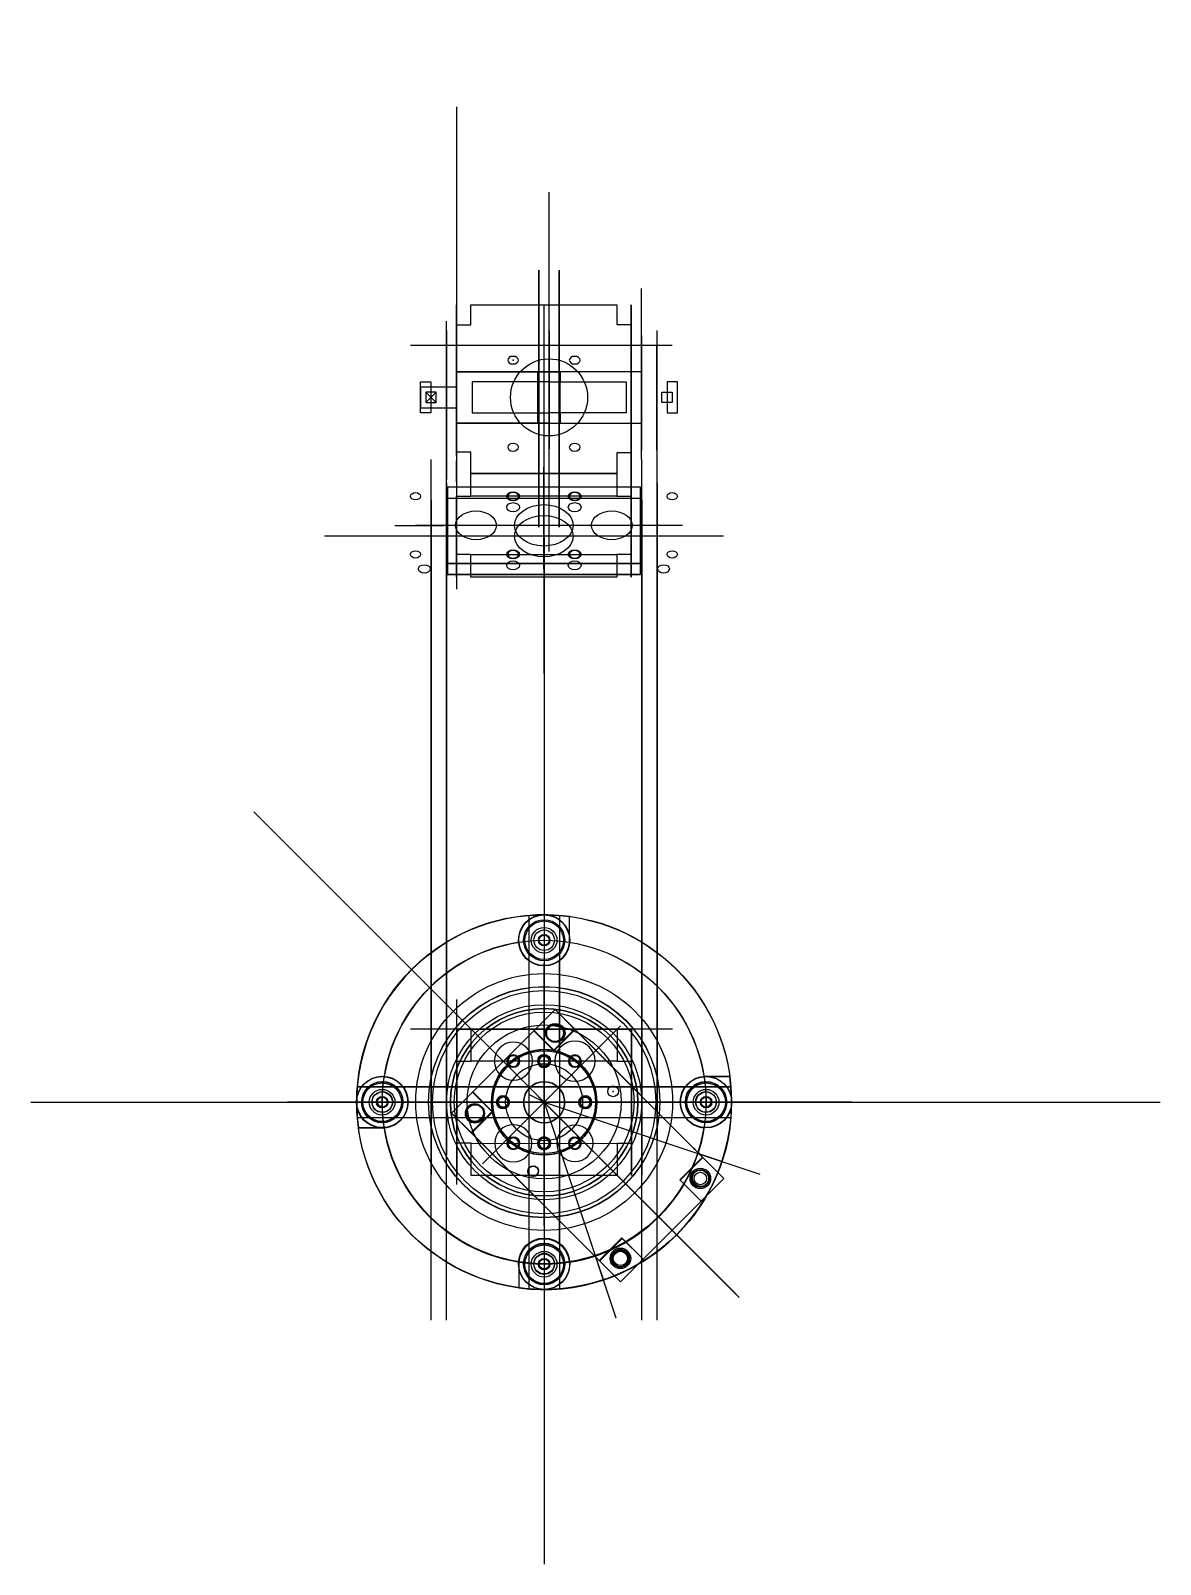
# Model space of a CAD drawing. Header units: centimetres. Extents: x -10 to 12, y -9 to 20.9.
import ezdxf

# ---------------------------------------------------------------- set-up
doc = ezdxf.new("R2010")
doc.units = ezdxf.units.CM
doc.header["$MEASUREMENT"] = 0
for name, color, linetype in [('Baza2 v45_sketch', 7, 'Continuous'), ('Baza2 v45_Sketch11', 7, 'Continuous'), ('Baza2 v45_Sketch12', 7, 'Continuous'), ('Baza2 v45_Sketch6', 7, 'Continuous'), ('clanak_drugi_dva v12_Sketch1', 7, 'Continuous'), ('clanak_prvi v11_Sketch1', 7, 'Continuous'), ('clanak_prvi v11_Sketch4', 7, 'Continuous'), ('drzac_motora v24_Sketch1', 7, 'Continuous'), ('drzac_motora v24_Sketch2', 7, 'Continuous'), ('drzac_motora v24_Sketch3', 7, 'Continuous'), ('drzac_motora v24_Sketch4', 7, 'Continuous'), ('drzac_motora v24_Sketch8', 7, 'Continuous'), ('drzac_motora v24_Sketch9', 7, 'Continuous'), ('hvatac_magneta2 v6_Sketch1', 7, 'Continuous'), ('hvatac_magneta2 v6_Sketch2', 7, 'Continuous'), ('hvatac_magneta2 v6_Sketch3', 7, 'Continuous'), ('motor v15_Sketch10', 7, 'Continuous'), ('motor v15_Sketch11', 7, 'Continuous'), ('motor v15_Sketch3', 7, 'Continuous'), ('motor v15_Sketch5', 7, 'Continuous'), ('motor v15_Sketch6', 7, 'Continuous'), ('motor v15_Sketch7', 7, 'Continuous'), ('motor v15_Sketch8', 7, 'Continuous'), ('motor v15_Sketch9', 7, 'Continuous'), ('postolje2 v7_Sketch1', 7, 'Continuous'), ('poveznica v4_Sketch1', 7, 'Continuous'), ('poveznica v4_Sketch3', 7, 'Continuous'), ('poveznica v4_Sketch4', 7, 'Continuous'), ('poveznica v4_Sketch5', 7, 'Continuous'), ('poveznica v4_Sketch6', 7, 'Continuous'), ('poveznica v4_Sketch7', 7, 'Continuous'), ('poveznica v4_Sketch8', 7, 'Continuous'), ('poveznica v4_Sketch9', 7, 'Continuous'), ('rotacijsko postolje v9_Sketch1', 7, 'Continuous'), ('rotacijsko postolje v9_Sketch2', 7, 'Continuous'), ('rotacijsko postolje v9_Sketch3', 7, 'Continuous'), ('rotacijsko postolje v9_Sketch4', 7, 'Continuous'), ('rotacijsko postolje v9_Sketch5', 7, 'Continuous'), ('rotacijsko postolje v9_Sketch6', 7, 'Continuous'), ('stup v5_Sketch4', 7, 'Continuous'), ('stup v5_Sketch5', 7, 'Continuous'), ('stup v5_Sketch6', 7, 'Continuous')]:
    doc.layers.add(name, color=color, linetype=linetype)

# ---------------------------------------------------------------- blocks, each defined once
blk = doc.blocks.new('Baza2v45')
at = {"layer": 'Baza2 v45_sketch'}
for p, q in [((0, 11), (0, -9)), ((0, 0), (-3.7, 3.7)), ((-0.3, 3.638), (-0.3, -3.638)), ((0.3, 3.638), (0.3, -3.638)), ((0.493, 3.117), (0.493, 3.617)), ((0, 1.9), (0, 1.105)), ((-3.638, 0.3), (3.638, 0.3)), ((3.116, 0.498), (3.616, 0.498)), ((-10, 0), (12, 0)), ((-1.9, 0), (-1.105, 0)), ((0, 0), (-0.3, 0.15)), ((0, 0), (-0.039, 0)), ((-3.638, -0.3), (3.638, -0.3)), ((-3.116, -0.498), (-3.616, -0.498)), ((-0.493, -3.117), (-0.493, -3.617))]:
    blk.add_line(p, q, dxfattribs=at)
for centre, radius in [((0, 0), 3.65), ((0, 3.155), 0.495), ((0, 3.155), 0.4), ((0, 3.155), 0.2), ((0, 0), 3.155), ((0, 3.155), 0.1), ((0, 0), 2.25), ((0, 0), 1.9), ((0.222, 1.348), 0.185), ((0, 0), 1), ((0, 0), 0.75), ((-3.155, 0), 0.5), ((-3.155, 0), 0.4), ((3.155, 0), 0.5), ((3.155, 0), 0.4), ((-3.155, 0), 0.2), ((-3.155, 0), 0.1), ((3.155, 0), 0.2), ((3.155, 0), 0.1), ((-1.348, -0.222), 0.185), ((0, -3.155), 0.495), ((0, -3.155), 0.4), ((0, -3.155), 0.2), ((0, -3.155), 0.1)]:
    blk.add_circle(centre, radius, dxfattribs=at)
blk.add_point((0, 0), dxfattribs=at)
at = {"layer": 'Baza2 v45_Sketch11'}
for p, q in [((3.463, -1.153, 0.7), (2.994, -0.996, 0.7)), ((0.996, -2.994, 0.7), (1.153, -3.463, 0.7))]:
    blk.add_line(p, q, dxfattribs=at)
for centre in [(3.04, -1.485, 0.7), (1.485, -3.04, 0.7)]:
    blk.add_circle(centre, 0.175, dxfattribs=at)
for radius in [3.155, 3.65]:
    blk.add_arc((0, 0, 0.7), radius, 288.4071, 341.5929, dxfattribs=at)
blk.add_point((0, 0, 0.7), dxfattribs=at)
at = {"layer": 'Baza2 v45_Sketch12'}
blk.add_line((-1.661, 1.661), (3.801, -3.801), dxfattribs=at)
for centre, radius in [((3.041, -1.485), 0.2), ((3.041, -1.485), 0.122), ((1.485, -3.041), 0.2), ((1.485, -3.041), 0.138)]:
    blk.add_circle(centre, radius, dxfattribs=at)
blk.add_point((0, 0), dxfattribs=at)
at = {"layer": 'Baza2 v45_Sketch6'}
for p, q in [((0.493, 3.117, 0.5), (0.493, 3.617, 0.5)), ((-0.3, 2.762, 0.5), (-0.3, 0.954, 0.5)), ((0.3, 0.954, 0.5), (0.3, 2.762, 0.5)), ((-1.661, 1.661, 0.5), (3.801, -3.801, 0.5)), ((-0.954, 0.3, 0.5), (-2.755, 0.3, 0.5)), ((2.755, 0.3, 0.5), (0.954, 0.3, 0.5)), ((3.616, 0.498, 0.5), (3.116, 0.498, 0.5)), ((0, 0, 0.5), (4.202, -1.398, 0.5)), ((0, 0, 0.5), (1.398, -4.202, 0.5)), ((-3.616, -0.498, 0.5), (-3.116, -0.498, 0.5)), ((-2.755, -0.3, 0.5), (-0.954, -0.3, 0.5)), ((0.954, -0.3, 0.5), (2.755, -0.3, 0.5)), ((-0.3, -0.954, 0.5), (-0.3, -2.762, 0.5)), ((0.3, -2.762, 0.5), (0.3, -0.954, 0.5)), ((-0.493, -3.117, 0.5), (-0.493, -3.617, 0.5))]:
    blk.add_line(p, q, dxfattribs=at)
for centre, radius in [((0, 3.155, 0.5), 0.4), ((0.2, 1.354, 0.5), 0.175), ((0, 0, 0.5), 0.75), ((-3.155, 0, 0.5), 0.4), ((3.155, 0, 0.5), 0.4), ((-1.354, -0.2, 0.5), 0.175), ((3.04, -1.485, 0.5), 0.175), ((0, -3.155, 0.5), 0.4), ((1.485, -3.04, 0.5), 0.175)]:
    blk.add_circle(centre, radius, dxfattribs=at)
for centre, radius, start, end in [((0, 0, 0.5), 3.65, 82.2365, 187.8486), ((0, 0, 0.5), 3.155, 98.9897, 170.9115), ((0, 3.155, 0.5), 0.495, 184.4948, 232.6575), ((0, 3.155, 0.5), 0.495, 307.3425, 355.5052), ((0, 0, 0.5), 1, 107.4576, 162.5424), ((0, 0, 0.5), 1, 17.4576, 72.5424), ((-3.155, 0, 0.5), 0.5, 36.8699, 85.4558), ((0, 0, 0.5), 3.65, 262.2365, 7.8486), ((3.155, 0, 0.5), 0.5, 94.5442, 143.1301), ((-3.155, 0, 0.5), 0.5, 274.5442, 323.1301), ((0, 0, 0.5), 1, 197.4576, 252.5424), ((0, 0, 0.5), 1, 287.4576, 342.5424), ((0, 0, 0.5), 3.155, 278.9897, 350.9115), ((3.155, 0, 0.5), 0.5, 216.8699, 265.4558), ((0, -3.155, 0.5), 0.495, 127.3425, 175.5052), ((0, -3.155, 0.5), 0.495, 4.4948, 52.6575)]:
    blk.add_arc(centre, radius, start, end, dxfattribs=at)
blk.add_point((0, 0, 0.5), dxfattribs=at)
blk = doc.blocks.new('stupv5')
at = {"layer": 'stup v5_Sketch4'}
for radius in [0.375, 0.25]:
    blk.add_circle((0, 0), radius, dxfattribs=at)
blk.add_point((0, 0), dxfattribs=at)
at = {"layer": 'stup v5_Sketch5'}
for radius in [0.375, 0.375, 0.25, 0.112]:
    blk.add_circle((0, 0, 0.5), radius, dxfattribs=at)
blk.add_point((0, 0, 0.5), dxfattribs=at)
at = {"layer": 'stup v5_Sketch6'}
for radius in [0.375, 0.25, 0.112]:
    blk.add_circle((0, 0, 4.3), radius, dxfattribs=at)
blk.add_point((0, 0, 4.3), dxfattribs=at)
blk = doc.blocks.new('motorv15')
at = {"layer": 'motor v15_Sketch10'}
for p, q in [((0, 1.7, 3.6), (0, -1.354, 3.6)), ((0, 0, 3.6), (1.5, 1.5, 3.6)), ((-1.7, 0, 3.6), (2.1, 0, 3.6)), ((0, 0, 3.6), (1.5, -1.5, 3.6))]:
    blk.add_line(p, q, dxfattribs=at)
for centre, radius in [((0, 0, 3.6), 1.025), ((-0.564, 0.568, 3.6), 0.1), ((0.561, 0.57, 3.6), 0.1), ((0, 0, 3.6), 0.4), ((-0.564, -0.568, 3.6), 0.1), ((0.564, -0.568, 3.6), 0.1)]:
    blk.add_circle(centre, radius, dxfattribs=at)
blk.add_point((0, 0, 3.6), dxfattribs=at)
at = {"layer": 'motor v15_Sketch11'}
for p, q in [((0, 1.7, -0.2), (0, -1.354, -0.2)), ((-1.7, 0, -0.2), (2.1, 0, -0.2))]:
    blk.add_line(p, q, dxfattribs=at)
at = {"layer": 'motor v15_Sketch11', "extrusion": (0, 0, -1)}
for centre, radius in [((0, 0, 0.2), 1.025), ((0.564, 0.565, 0.2), 0.1), ((-0.564, 0.565, 0.2), 0.1), ((0, 0, 0.2), 0.4), ((0.564, -0.565, 0.2), 0.1), ((-0.564, -0.565, 0.2), 0.1)]:
    blk.add_circle(centre, radius, dxfattribs=at)
at = {"layer": 'motor v15_Sketch11'}
blk.add_point((0, 0, -0.2), dxfattribs=at)
at = {"layer": 'motor v15_Sketch3'}
for p, q in [((0, 8), (0, -5.284)), ((-1.425, 1.125), (-0.849, 1.125)), ((-1.425, 1.125), (0, 1.125)), ((-1.425, 0.575), (-1.425, 1.125)), ((-1.425, 0), (-1.425, 1.125)), ((-0.849, 1.125), (-0.849, 0.575)), ((1.425, 1.125), (0, 1.125)), ((0.849, 1.125), (0.849, 0.575)), ((1.425, 0), (1.425, 1.125)), ((-0.849, 0.575), (-1.425, 0.575)), ((0.849, 0.575), (1.425, 0.575)), ((-1.6, 0), (2, 0)), ((-1.425, 0), (-1.425, -3.525)), ((1.425, 0), (1.425, -3.525)), ((-1.425, -2.938), (-0.8, -2.938)), ((-1.425, -3.525), (-1.425, -2.938)), ((-0.8, -2.938), (-0.8, -3.525)), ((0.8, -2.938), (0.8, -3.525)), ((1.425, -2.938), (0.8, -2.938)), ((-1.425, -3.525), (0, -3.525)), ((-0.8, -3.525), (-1.425, -3.525)), ((1.425, -3.525), (0, -3.525))]:
    blk.add_line(p, q, dxfattribs=at)
for centre, radius in [((-1.1, 0.8), 0.163), ((0, 0), 1.025), ((1.1, 0.8), 0.163), ((0, 0), 0.4), ((-1.1, -0.8), 0.105), ((1.1, -0.8), 0.105), ((-1.1, -3.2), 0.163), ((1.1, -3.2), 0.163)]:
    blk.add_circle(centre, radius, dxfattribs=at)
blk.add_point((0, 0), dxfattribs=at)
at = {"layer": 'motor v15_Sketch5', "extrusion": (0, 0, -1)}
for radius in [1.025, 0.4]:
    blk.add_circle((0, 0, 0.2), radius, dxfattribs=at)
at = {"layer": 'motor v15_Sketch5'}
blk.add_point((0, 0, -0.2), dxfattribs=at)
at = {"layer": 'motor v15_Sketch6'}
for p, q in [((0, 1.7, 3.4), (0, -4.6, 3.4)), ((1.425, 1.125, 3.4), (-1.425, 1.125, 3.4)), ((-1.425, 1.125, 3.4), (-1.425, 0.587, 3.4)), ((-0.842, 1.125, 3.4), (-1.425, 1.125, 3.4)), ((-1.425, 1.125, 3.4), (-1.425, -3.525, 3.4)), ((-0.842, 0.587, 3.4), (-0.842, 1.125, 3.4)), ((0.842, 0.587, 3.4), (0.842, 1.125, 3.4)), ((1.425, -3.525, 3.4), (1.425, 1.125, 3.4)), ((-1.425, 0.587, 3.4), (-0.842, 0.587, 3.4)), ((1.425, 0.587, 3.4), (0.842, 0.587, 3.4)), ((-0.801, -2.949, 3.4), (-1.425, -2.949, 3.4)), ((-0.801, -3.525, 3.4), (-0.801, -2.949, 3.4)), ((0.801, -3.525, 3.4), (0.801, -2.949, 3.4)), ((0.801, -2.949, 3.4), (1.425, -2.949, 3.4)), ((-1.425, -3.525, 3.4), (1.425, -3.525, 3.4))]:
    blk.add_line(p, q, dxfattribs=at)
for centre, radius in [((-1.1, 0.8, 3.4), 0.175), ((0, 0, 3.4), 1.025), ((1.1, 0.8, 3.4), 0.175), ((-1.1, -0.8, 3.4), 0.1), ((-1.113, -3.201, 3.4), 0.162), ((1.113, -3.201, 3.4), 0.162)]:
    blk.add_circle(centre, radius, dxfattribs=at)
for p in [(0, 0, 3.4), (1.1, -0.8, 3.4)]:
    blk.add_point(p, dxfattribs=at)
at = {"layer": 'motor v15_Sketch7'}
for radius in [1.025, 0.4]:
    blk.add_circle((0, 0, 3.6), radius, dxfattribs=at)
blk.add_point((0, 0, 3.6), dxfattribs=at)
at = {"layer": 'motor v15_Sketch8'}
for p, q in [((-0.801, -3.525, 3.12), (-1.425, -3.525, 3.12)), ((-1.425, -3.525, 3.12), (-1.425, -3.525, 0.28)), ((-1.425, -3.525, 0.28), (-0.8, -3.525, 0.28)), ((0, -3.525, 1.7), (-1.425, -3.525, 1.7)), ((-0.801, -3.525, 3.4), (-0.801, -3.525, 3.12)), ((0.801, -3.525, 3.4), (-0.801, -3.525, 3.4)), ((-0.8, -3.525, 0.28), (-0.801, -3.525, 3.12)), ((-0.8, -3.525), (0.8, -3.525)), ((-0.8, -3.525, 0.28), (-0.8, -3.525)), ((0, -3.525, 4.2), (0, -3.525, -0.8)), ((0, -3.525, 1.7), (1.425, -3.525, 1.7)), ((0, -3.525, 4.4), (0, -3.525, 4.2)), ((0.801, -3.525, 3.12), (0.8, -3.525, 0.28)), ((0.8, -3.525), (0.8, -3.525, 0.28)), ((0.8, -3.525, 0.28), (1.425, -3.525, 0.28)), ((0.801, -3.525, 3.12), (0.801, -3.525, 3.4)), ((1.425, -3.525, 3.12), (0.801, -3.525, 3.12)), ((1.425, -3.525, 0.28), (1.425, -3.525, 3.12))]:
    blk.add_line(p, q, dxfattribs=at)
at = {"layer": 'motor v15_Sketch8', "extrusion": (0, -1, 0)}
for centre in [(-0.801, 1.1, 3.525), (-0.801, 2.3, 3.525), (0.801, 2.3, 3.525), (0.801, 1.1, 3.525)]:
    blk.add_circle(centre, 0.105, dxfattribs=at)
at = {"layer": 'motor v15_Sketch8'}
blk.add_point((0, -3.525), dxfattribs=at)
at = {"layer": 'motor v15_Sketch9'}
for p, q in [((1.425, 0.575, 0.28), (1.425, 1.125, 0.28)), ((1.425, 1.125, 0.28), (1.425, 1.125, 3.12)), ((1.425, 1.125, 3.12), (1.425, 0.587, 3.12)), ((1.425, 1.125, 1.7), (1.425, -1.2, 1.7)), ((1.425, 0.587, 3.12), (1.425, 0.587, 3.4)), ((1.425, 0.587, 3.4), (1.425, -2.949, 3.4)), ((1.425, -2.938), (1.425, 0.575)), ((1.425, 0.575), (1.425, 0.575, 0.28)), ((1.425, 0, 4.2), (1.425, 0, -0.9)), ((1.425, -1.2, 1.7), (1.425, -3.525, 1.7)), ((1.425, -3.525, 0.28), (1.425, -2.938, 0.28)), ((1.425, -2.938, 0.28), (1.425, -2.938)), ((1.425, -2.949, 3.4), (1.425, -2.949, 3.12)), ((1.425, -2.949, 3.12), (1.425, -3.525, 3.12)), ((1.425, -3.525, 3.12), (1.425, -3.525, 0.28))]:
    blk.add_line(p, q, dxfattribs=at)
at = {"layer": 'motor v15_Sketch9', "extrusion": (1, 0, 0)}
for centre in [(-0.4, 1.1, 1.425), (-0.4, 2.3, 1.425), (-2.8, 1.1, 1.425), (-2.8, 2.3, 1.425)]:
    blk.add_circle(centre, 0.105, dxfattribs=at)
at = {"layer": 'motor v15_Sketch9'}
for p in [(1.425, 0), (1.425, -0.4, 1.1)]:
    blk.add_point(p, dxfattribs=at)
blk = doc.blocks.new('postolje2v7')
at = {"layer": 'postolje2 v7_Sketch1'}
for p, q in [((0, 5.5), (0, -6)), ((-0.3, 3.638), (-0.3, -3.638)), ((0.3, 3.638), (0.3, -3.638)), ((-3.638, 0.3), (3.638, 0.3)), ((-5, 0), (6, 0)), ((-3.638, -0.3), (3.638, -0.3))]:
    blk.add_line(p, q, dxfattribs=at)
for centre, radius in [((0, 0), 3.65), ((0, 3.15), 0.5), ((0, 3.15), 0.4), ((0, 3.15), 0.2), ((0, 0), 3.15), ((0, 3.15), 0.1), ((0, 0), 2.5), ((0, 0), 2.25), ((0, 0), 1.75), ((0, 0), 1.5), ((-3.15, 0), 0.5), ((-3.15, 0), 0.4), ((3.15, 0), 0.5), ((3.15, 0), 0.4), ((-3.15, 0), 0.2), ((-3.15, 0), 0.1), ((3.15, 0), 0.2), ((3.15, 0), 0.1), ((0, -3.15), 0.5), ((0, -3.15), 0.4), ((0, -3.15), 0.2), ((0, -3.15), 0.1)]:
    blk.add_circle(centre, radius, dxfattribs=at)
blk.add_point((0, 0), dxfattribs=at)
blk = doc.blocks.new('rotacijskopostoljev9')
at = {"layer": 'rotacijsko postolje v9_Sketch1'}
for radius in [2.175, 1.825]:
    blk.add_circle((0, 0), radius, dxfattribs=at)
blk.add_point((0, 0), dxfattribs=at)
at = {"layer": 'rotacijsko postolje v9_Sketch2'}
for radius in [2.175, 2.175, 1.825]:
    blk.add_circle((0, 0, 0.15), radius, dxfattribs=at)
blk.add_point((0, 0, 0.15), dxfattribs=at)
at = {"layer": 'rotacijsko postolje v9_Sketch3'}
for p, q in [((0, 3.5, 0.3), (0, -3.1, 0.3)), ((-2.4, 0, 0.3), (-2.365, 0, 0.3)), ((-2.365, 0, 0.3), (2.6, 0, 0.3))]:
    blk.add_line(p, q, dxfattribs=at)
for centre, radius in [((0, 0, 0.3), 2.175), ((-0.8, 0.6, 0.3), 0.12), ((0.8, 0.6, 0.3), 0.12), ((-0.8, -0.6, 0.3), 0.12), ((0.8, -0.6, 0.3), 0.12)]:
    blk.add_circle(centre, radius, dxfattribs=at)
blk.add_point((0, 0, 0.3), dxfattribs=at)
at = {"layer": 'rotacijsko postolje v9_Sketch4'}
for p, q in [((0, -2.6, 0.15), (0, 2, 0.15)), ((-2.4, 0, 0.15), (2.7, 0, 0.15)), ((0, -2.7, 0.15), (0, -2.6, 0.15))]:
    blk.add_line(p, q, dxfattribs=at)
at = {"layer": 'rotacijsko postolje v9_Sketch4', "extrusion": (0, 0, -1)}
for centre, radius in [((0, 0, -0.15), 1.825), ((0, 0, -0.15), 1.025), ((0, 0.8, -0.15), 0.125), ((0.8, 0.6, -0.15), 0.12), ((-0.8, 0.6, -0.15), 0.12), ((0.8, 0, -0.15), 0.125), ((-0.8, 0, -0.15), 0.125), ((0.8, -0.6, -0.15), 0.12), ((-0.8, -0.6, -0.15), 0.12), ((0, -0.8, -0.15), 0.125)]:
    blk.add_circle(centre, radius, dxfattribs=at)
at = {"layer": 'rotacijsko postolje v9_Sketch4'}
blk.add_point((0, 0, 0.15), dxfattribs=at)
at = {"layer": 'rotacijsko postolje v9_Sketch5'}
for centre, radius in [((0, 0, 0.3), 2.175), ((0, 0.8, 0.3), 0.125), ((-0.8, 0.6, 0.3), 0.12), ((0.8, 0.6, 0.3), 0.12), ((0, 0, 0.3), 0.4), ((-0.8, 0, 0.3), 0.125), ((0.8, 0, 0.3), 0.125), ((-0.8, -0.6, 0.3), 0.12), ((0.8, -0.6, 0.3), 0.12), ((0, -0.8, 0.3), 0.125)]:
    blk.add_circle(centre, radius, dxfattribs=at)
blk.add_point((0, 0, 0.3), dxfattribs=at)
at = {"layer": 'rotacijsko postolje v9_Sketch6', "extrusion": (0, 0, -1)}
for centre, radius in [((0, 0, -0.15), 1.825), ((0.8, 0.6, -0.15), 0.361), ((-0.8, 0.6, -0.15), 0.371), ((0.8, -0.6, -0.15), 0.353), ((-0.8, -0.6, -0.15), 0.392)]:
    blk.add_circle(centre, radius, dxfattribs=at)
for centre, radius, start, end in [((0, 0, -0.15), 1.025, 43.5157, 136.4843), ((0.8, 0.6, -0.15), 0.12, 315.5512, 118.1886), ((-0.8, 0.6, -0.15), 0.12, 61.8114, 224.4488), ((0, 0, -0.15), 1.025, 329.7759, 30.2241), ((0, 0, -0.15), 1.025, 149.7759, 210.2241), ((0.8, -0.6, -0.15), 0.12, 241.8114, 44.4488), ((-0.8, -0.6, -0.15), 0.12, 135.5512, 298.1886), ((0, 0, -0.15), 1.025, 223.5157, 316.4843)]:
    blk.add_arc(centre, radius, start, end, dxfattribs=at)
at = {"layer": 'rotacijsko postolje v9_Sketch6'}
blk.add_point((0, 0, 0.15), dxfattribs=at)
blk = doc.blocks.new('clanak_prviv11')
at = {"layer": 'clanak_prvi v11_Sketch1'}
for p, q in [((0, 3), (0, -2.7)), ((-9.001, -1.346), (-9.001, 2)), ((-6.118, 1.7), (-9.001, 1.025)), ((0, 1.7), (-6.118, 1.7)), ((-6, 1.5), (-6, 1.3)), ((-0.2, 1.5), (-6, 1.5)), ((-5.5, 1.3), (-5.5, 1.5)), ((-4, 1.3), (-4, 1.5)), ((-2, 1.3), (-2, 1.5)), ((-1, 1.3), (-1, 1.5)), ((0, 1.5), (-0.2, 1.5)), ((0, 1.7), (6.118, 1.7)), ((0.2, 1.5), (0, 1.5)), ((0.2, 1.5), (6, 1.5)), ((1, 1.3), (1, 1.5)), ((2, 1.3), (2, 1.5)), ((4, 1.3), (4, 1.5)), ((5.502, 1.15), (5.502, 1.5)), ((6, 1.5), (6, 1.3)), ((6.118, 1.7), (7, 1.7)), ((6.118, 1.7), (7, 1.057)), ((7, 1.7), (7, -1.7)), ((-6, 1.3), (0, 1.3)), ((6, 1.3), (0, 1.3)), ((-9.21, -1.003), (-9.21, 1.003)), ((-6.439, 1.15), (-9.001, 0.55)), ((0, 1.15), (-6.439, 1.15)), ((-6.003, 1.15), (-3.506, -1.15)), ((-5.502, 1.15), (-3.004, -1.15)), ((-3.004, -1.15), (-0.514, 1.15)), ((-2.995, 1.15), (0, 1.15)), ((-2.491, -1.146), (0, 1.15)), ((0, 1.15), (6.439, 1.15)), ((2.491, -1.146), (0, 1.15)), ((0, 1.15), (0.514, 1.15)), ((3.004, -1.15), (0.514, 1.15)), ((5.502, 1.15), (3.004, -1.15)), ((6.003, 1.15), (3.506, -1.15)), ((6.003, 1.15), (6.439, 0.833)), ((6.439, -1.15), (6.439, 1.15)), ((-15, 0), (0, 0)), ((-8.201, 0), (-7.4, 0)), ((-6.439, -1.15), (-9.001, -0.55)), ((0, -1), (-0.153, -0.725)), ((5.887, -1.15), (6.439, -0.748)), ((-6.118, -1.7), (-9.001, -1.025)), ((0, -1.15), (-6.439, -1.15)), ((-2.491, -1.15), (-2.491, -1.146)), ((0, -1.15), (6.439, -1.15)), ((2.491, -1.146), (3.004, -1.15)), ((6.118, -1.7), (7, -1.057)), ((-9.001, -1.5), (-9.001, -1.346)), ((-6, -1.3), (0, -1.3)), ((-6, -1.5), (-6, -1.3)), ((-4, -1.3), (-4, -1.5)), ((-2, -1.3), (-2, -1.5)), ((6, -1.3), (0, -1.3)), ((2, -1.3), (2, -1.5)), ((4, -1.3), (4, -1.5)), ((6, -1.5), (6, -1.3)), ((0, -1.7), (-6.118, -1.7)), ((-0.2, -1.5), (-6, -1.5)), ((0, -1.5), (-0.2, -1.5)), ((0.2, -1.5), (0, -1.5)), ((0, -1.7), (6.118, -1.7)), ((0.2, -1.5), (6, -1.5)), ((6.118, -1.7), (7, -1.7))]:
    blk.add_line(p, q, dxfattribs=at)
for centre, radius in [((-9, 0), 1.025), ((-9.001, 0.8), 0.12), ((-9, 0), 0.55), ((-9.8, 0), 0.12), ((-8.201, 0), 0.12), ((-9.001, -0.8), 0.12)]:
    blk.add_circle(centre, radius, dxfattribs=at)
blk.add_point((0, 0), dxfattribs=at)
at = {"layer": 'clanak_prvi v11_Sketch4'}
for p, q in [((-6.118, 1.7, 0.3), (-9.001, 1.025, 0.3)), ((6.118, 1.7, 0.3), (-6.118, 1.7, 0.3)), ((-5.5, 1.5, 0.3), (-1, 1.5, 0.3)), ((-5.5, 1.3, 0.3), (-5.5, 1.5, 0.3)), ((-1, 1.5, 0.3), (-1, 1.3, 0.3)), ((1, 1.3, 0.3), (1, 1.5, 0.3)), ((1, 1.5, 0.3), (5.502, 1.5, 0.3)), ((5.502, 1.5, 0.3), (5.502, 1.3, 0.3)), ((7, 1.057, 0.3), (6.118, 1.7, 0.3)), ((7, 1.7, 0.3), (7, -1.7, 0.3)), ((-1, 1.3, 0.3), (-5.5, 1.3, 0.3)), ((5.502, 1.3, 0.3), (1, 1.3, 0.3)), ((-8.271, 0.721, 0.3), (-6.439, 1.15, 0.3)), ((-6.439, 1.15, 0.3), (-6.003, 1.15, 0.3)), ((-6.003, 1.15, 0.3), (-3.506, -1.15, 0.3)), ((-5.502, 1.15, 0.3), (-0.514, 1.15, 0.3)), ((-3.004, -1.15, 0.3), (-5.502, 1.15, 0.3)), ((-0.514, 1.15, 0.3), (-3.004, -1.15, 0.3)), ((-2.491, -1.146, 0.3), (0, 1.15, 0.3)), ((0, 1.15, 0.3), (2.491, -1.146, 0.3)), ((3.004, -1.15, 0.3), (0.514, 1.15, 0.3)), ((0.514, 1.15, 0.3), (5.502, 1.15, 0.3)), ((5.502, 1.15, 0.3), (3.004, -1.15, 0.3)), ((3.506, -1.15, 0.3), (6.003, 1.15, 0.3)), ((6.003, 1.15, 0.3), (6.439, 0.833, 0.3)), ((6.925, 0.985, 0.3), (6.555, 0.985, 0.3)), ((6.555, 0.985, 0.3), (6.555, 0.615, 0.3)), ((6.555, 0.985, 0.3), (6.925, 0.615, 0.3)), ((6.925, 0.985, 0.3), (6.555, 0.615, 0.3)), ((6.925, 0.615, 0.3), (6.925, 0.985, 0.3)), ((7, -1.057, 0.3), (7, 1.057, 0.3)), ((6.439, 0.833, 0.3), (6.439, -0.748, 0.3)), ((6.555, 0.615, 0.3), (6.925, 0.615, 0.3)), ((-15, 0, 0.3), (0, 0, 0.3)), ((6.2, 0, 0.3), (6.368, 0, 0.3)), ((6.368, 0, 0.3), (7.959, 0, 0.3)), ((-6.439, -1.15, 0.3), (-8.271, -0.721, 0.3)), ((6.439, -0.748, 0.3), (5.887, -1.15, 0.3)), ((6.555, -0.985, 0.3), (6.555, -0.615, 0.3)), ((6.555, -0.615, 0.3), (6.925, -0.615, 0.3)), ((6.925, -0.615, 0.3), (6.925, -0.985, 0.3)), ((-9.001, -1.025, 0.3), (-6.118, -1.7, 0.3)), ((-3.506, -1.15, 0.3), (-6.439, -1.15, 0.3)), ((-2.491, -1.15, 0.3), (-2.491, -1.146, 0.3)), ((3.004, -1.15, 0.3), (-2.491, -1.15, 0.3)), ((2.491, -1.146, 0.3), (3.004, -1.15, 0.3)), ((5.887, -1.15, 0.3), (3.506, -1.15, 0.3)), ((6.118, -1.7, 0.3), (7, -1.057, 0.3)), ((6.925, -0.985, 0.3), (6.555, -0.985, 0.3)), ((-6, -1.3, 0.3), (-4, -1.3, 0.3)), ((-6, -1.5, 0.3), (-6, -1.3, 0.3)), ((-4, -1.3, 0.3), (-4, -1.5, 0.3)), ((-2, -1.5, 0.3), (-2, -1.3, 0.3)), ((-2, -1.3, 0.3), (2, -1.3, 0.3)), ((2, -1.3, 0.3), (2, -1.5, 0.3)), ((4, -1.5, 0.3), (4, -1.3, 0.3)), ((4, -1.3, 0.3), (6, -1.3, 0.3)), ((6, -1.3, 0.3), (6, -1.5, 0.3)), ((-6.118, -1.7, 0.3), (6.118, -1.7, 0.3)), ((-4, -1.5, 0.3), (-6, -1.5, 0.3)), ((2, -1.5, 0.3), (-2, -1.5, 0.3)), ((6, -1.5, 0.3), (4, -1.5, 0.3))]:
    blk.add_line(p, q, dxfattribs=at)
for centre in [(6.74, 0.8, 0.3), (6.74, -0.8, 0.3), (6.74, -0.8, 0.3)]:
    blk.add_circle(centre, 0.2, dxfattribs=at)
for start, end in [(44.6874, 90.0394), (269.9606, 315.3126)]:
    blk.add_arc((-9, 0, 0.3), 1.025, start, end, dxfattribs=at)
for p in [(6.74, 0.8, 0.3), (0, 0, 0.3)]:
    blk.add_point(p, dxfattribs=at)
blk = doc.blocks.new('drzac_motorav24')
at = {"layer": 'drzac_motora v24_Sketch1'}
for p, q in [((0, 3.5), (0, -4.275)), ((-1.05, -1.88), (-1.05, 1.88)), ((-1.05, 1.88), (1.05, 1.88)), ((1.05, 1.88), (1.05, -1.88)), ((-3, 0), (3.782, 0)), ((1.05, -1.88), (-1.05, -1.88))]:
    blk.add_line(p, q, dxfattribs=at)
for centre, radius in [((-0.8, 0.6), 0.125), ((0.8, 0.6), 0.125), ((0, 0), 0.571), ((-0.8, -0.6), 0.125), ((0.8, -0.6), 0.125)]:
    blk.add_circle(centre, radius, dxfattribs=at)
blk.add_point((0, 0), dxfattribs=at)
at = {"layer": 'drzac_motora v24_Sketch2'}
for p, q in [((1.05, -1.88, 0.3), (-1.05, -1.88, 0.3)), ((-1.05, -1.88), (1.05, -1.88)), ((-1.05, -1.88, 0.3), (-1.05, -1.88)), ((-0.95, -1.88, 0.3), (-0.65, -1.88, 0)), ((-0.65, -1.88, 0.3), (-0.95, -1.88, 0.3)), ((-0.95, -1.88, 0), (-0.65, -1.88, 0)), ((-0.65, -1.88, 0.3), (-0.95, -1.88, 0)), ((-0.95, -1.88, 0.3), (-0.95, -1.88, 0)), ((-0.65, -1.88, 0), (-0.65, -1.88, 0.3)), ((0, -1.88, 0.6), (0, -1.88, -0.2)), ((0, -1.88, 0.7), (0, -1.88, 0.6)), ((0.65, -1.88, 0), (0.65, -1.88, 0.3)), ((0.65, -1.88, 0.3), (0.95, -1.88, 0.3)), ((0.95, -1.88, 0), (0.65, -1.88, 0)), ((0.95, -1.88, 0.3), (0.95, -1.88, 0)), ((1.05, -1.88), (1.05, -1.88, 0.3))]:
    blk.add_line(p, q, dxfattribs=at)
at = {"layer": 'drzac_motora v24_Sketch2', "extrusion": (0, -1, 0)}
for centre in [(-0.8, 0.15, 1.88), (0.8, 0.15, 1.88)]:
    blk.add_circle(centre, 0.15, dxfattribs=at)
at = {"layer": 'drzac_motora v24_Sketch2'}
for p in [(-0.8, -1.88, 0.15), (0, -1.88)]:
    blk.add_point(p, dxfattribs=at)
at = {"layer": 'drzac_motora v24_Sketch3'}
for p, q in [((1.05, 1.88), (-1.05, 1.88)), ((-1.05, 1.88), (-1.05, 1.88, 0.3)), ((-1.05, 1.88, 0.3), (1.05, 1.88, 0.3)), ((-0.949, 1.88, 0.3), (-0.65, 1.88, 0.3)), ((-0.65, 1.88), (-0.949, 1.88)), ((-0.949, 1.88), (-0.949, 1.88, 0.3)), ((-0.65, 1.88, 0.3), (-0.65, 1.88)), ((0, 1.88, 0.65), (0, 1.88, -0.217)), ((0.65, 1.88, 0.3), (0.65, 1.88)), ((0.949, 1.88, 0.3), (0.65, 1.88, 0.3)), ((0.65, 1.88), (0.949, 1.88)), ((0.949, 1.88), (0.949, 1.88, 0.3)), ((1.05, 1.88, 0.3), (1.05, 1.88))]:
    blk.add_line(p, q, dxfattribs=at)
at = {"layer": 'drzac_motora v24_Sketch3', "extrusion": (0, 1, 0)}
for centre in [(0.8, 0.15, 1.88), (-0.8, 0.15, 1.88)]:
    blk.add_circle(centre, 0.15, dxfattribs=at)
at = {"layer": 'drzac_motora v24_Sketch3'}
blk.add_point((0, 1.88), dxfattribs=at)
at = {"layer": 'drzac_motora v24_Sketch4'}
for p, q in [((1.05, 1.88, 0.3), (-1.05, 1.88, 0.3)), ((-1.05, 1.88, 0.3), (-1.05, -1.88, 0.3)), ((1.05, -1.88, 0.3), (1.05, 1.88, 0.3)), ((-1.5, 0, 0.3), (1.8, 0, 0.3)), ((-1.05, -1.88, 0.3), (1.05, -1.88, 0.3))]:
    blk.add_line(p, q, dxfattribs=at)
for centre, radius in [((0.001, 1.323, 0.3), 0.397), ((-0.8, 0.6, 0.3), 0.125), ((0.8, 0.6, 0.3), 0.125), ((0, 0, 0.3), 0.571), ((-0.8, -0.6, 0.3), 0.125), ((0.8, -0.6, 0.3), 0.125), ((0.001, -1.323, 0.3), 0.397)]:
    blk.add_circle(centre, radius, dxfattribs=at)
blk.add_point((0, 0, 0.3), dxfattribs=at)
at = {"layer": 'drzac_motora v24_Sketch8'}
for p, q in [((1.05, 1.88, 0.3), (1.05, -1.88, 0.3)), ((1.05, -1.88), (1.05, 1.88)), ((1.05, 1.88), (1.05, 1.88, 0.3)), ((1.05, 0, 0.8), (1.05, 0, -0.4)), ((1.05, -1.88, 0.3), (1.05, -1.88))]:
    blk.add_line(p, q, dxfattribs=at)
at = {"layer": 'drzac_motora v24_Sketch8', "extrusion": (1, 0, 0)}
for centre in [(2.33, 0.15, 1.05), (-2.33, 0.15, 1.05)]:
    blk.add_circle(centre, 0.115, dxfattribs=at)
at = {"layer": 'drzac_motora v24_Sketch8'}
blk.add_point((1.05, 0), dxfattribs=at)
at = {"layer": 'drzac_motora v24_Sketch9'}
for p, q in [((1.2, 0, 0.3), (-1.6, 0, 0.3)), ((-1.5, 0, 0.3), (1.8, 0, 0.3)), ((0, -2.9, 0.3), (0, -1.954, 0.3))]:
    blk.add_line(p, q, dxfattribs=at)
for centre in [(-0.8, 2.5, 0.3), (0.8, 2.5, 0.3), (-0.8, -2.5, 0.3), (0.8, -2.5, 0.3)]:
    blk.add_circle(centre, 0.1, dxfattribs=at)
blk.add_point((0, 0, 0.3), dxfattribs=at)
blk = doc.blocks.new('clanak_drugi_dvav12')
at = {"layer": 'clanak_drugi_dva v12_Sketch1'}
for p, q in [((-4.2, -1.305), (-4.2, 1.6)), ((-4.51, -0.977), (-4.51, 0.977)), ((-2.5, 0.7), (-4.21, 1.025)), ((-2.5, 0.7), (0.4, 0.7)), ((-2.5, -0.8), (-2.5, 0.7)), ((0.4, 0.7), (0.4, -0.8)), ((-2.298, -0.398), (-2.298, 0.403)), ((-2.298, 0.403), (-0.825, 0.403)), ((-0.825, 0.403), (-0.825, -0.398)), ((-0.522, 0), (-0.522, 0.51)), ((-0.522, 0.51), (-0.002, 0.51)), ((-0.002, 0.51), (-0.002, 0)), ((-0.001, -0.343), (-0.001, 0.495)), ((-5.6, 0), (-2.6, 0)), ((-1.3, 0), (-0.584, 0)), ((-0.8, 0), (0.3, 0)), ((-0.522, 0), (-0.522, -0.51)), ((-0.002, -0.51), (-0.002, 0)), ((-0.825, -0.398), (-2.298, -0.398)), ((-0.522, -0.51), (-0.002, -0.51)), ((-0.001, -0.505), (-0.001, -0.343)), ((-2.5, -0.8), (-4.188, -1.025)), ((0.4, -0.8), (-2.5, -0.8))]:
    blk.add_line(p, q, dxfattribs=at)
for centre, radius in [((-4.2, 0), 1.025), ((-4.185, 0.8), 0.12), ((-4.2, 0), 0.55), ((-3.4, 0), 0.12), ((-4.185, -0.8), 0.12)]:
    blk.add_circle(centre, radius, dxfattribs=at)
blk.add_point((0, 0), dxfattribs=at)
blk = doc.blocks.new('poveznicav4')
at = {"layer": 'poveznica v4_Sketch1'}
for p, q in [((-1, 0), (-1, 1.8)), ((-1, 1.8), (0, 1.8)), ((0, 1.8), (0, 0)), ((-3.5, 0), (3.5, 0)), ((-1, 0), (-1, -1.8)), ((0, -1.8), (0, 0)), ((-1, -1.8), (0, -1.8))]:
    blk.add_line(p, q, dxfattribs=at)
blk.add_circle((-0.5, 0), 0.75, dxfattribs=at)
blk.add_point((0, 0), dxfattribs=at)
at = {"layer": 'poveznica v4_Sketch3'}
for p, q in [((-1, 1.8, 0.8), (0, 1.8, 0.8)), ((0, 1.8), (-1, 1.8)), ((-1, 1.8), (-1, 1.8, 0.8)), ((-0.701, 1.8, 0.8), (-0.701, 1.8)), ((-0.3, 1.8), (-0.3, 1.8, 0.8)), ((0, 1.8, 0.8), (0, 1.8))]:
    blk.add_line(p, q, dxfattribs=at)
blk.add_point((0, 1.8), dxfattribs=at)
at = {"layer": 'poveznica v4_Sketch4'}
for p, q in [((-0.701, 2.5, 0.8), (-0.701, 1.8, 0.8)), ((-0.3, 2.5, 0.8), (-0.701, 2.5, 0.8)), ((-0.6, 2.4, 0.8), (-0.6, 2.2, 0.8)), ((-0.6, 2.4, 0.8), (-0.4, 2.2, 0.8)), ((-0.4, 2.4, 0.8), (-0.6, 2.4, 0.8)), ((-0.4, 2.4, 0.8), (-0.6, 2.2, 0.8)), ((-0.4, 2.2, 0.8), (-0.4, 2.4, 0.8)), ((-0.3, 1.8, 0.8), (-0.3, 2.5, 0.8)), ((-0.6, 2.2, 0.8), (-0.4, 2.2, 0.8)), ((-0.701, 1.8, 0.8), (-1, 1.8, 0.8)), ((-1, 1.8, 0.8), (-1, -1.8, 0.8)), ((0, 1.8, 0.8), (-0.3, 1.8, 0.8)), ((0, -1.8, 0.8), (0, 1.8, 0.8)), ((-1.5, 0, 0.8), (0.8, 0, 0.8)), ((-1, 0, 0.8), (-1, 0.22, 0.8)), ((-1, 0.22, 0.8), (0, 0.22, 0.8)), ((-1, 0, 0.8), (-1, -0.22, 0.8)), ((0, 0, 0.8), (0, 0.22, 0.8)), ((0, 0, 0.8), (0, -0.22, 0.8)), ((-1, -0.22, 0.8), (0, -0.22, 0.8)), ((-1, -1.8, 0.8), (0, -1.8, 0.8)), ((-0.6, -2.4, 0.8), (-0.6, -2.2, 0.8)), ((-0.6, -2.2, 0.8), (-0.4, -2.2, 0.8)), ((-0.4, -2.2, 0.8), (-0.4, -2.4, 0.8)), ((-0.4, -2.4, 0.8), (-0.6, -2.4, 0.8))]:
    blk.add_line(p, q, dxfattribs=at)
for p in [(-0.5, 2.3, 0.8), (0, 0, 0.8)]:
    blk.add_point(p, dxfattribs=at)
at = {"layer": 'poveznica v4_Sketch5'}
for p, q in [((-0.2, 1.5, 0.8), (-0.8, 1.5, 0.8)), ((-0.8, 1.5, 0.8), (-0.8, 0, 0.8)), ((-0.2, 0, 0.8), (-0.2, 1.5, 0.8)), ((-1.5, 0, 0.8), (0.8, 0, 0.8)), ((0.8, 0, 0.8), (-1.5, 0, 0.8)), ((-0.8, -1.5, 0.8), (-0.8, 0, 0.8)), ((-0.2, 0, 0.8), (-0.2, -1.5, 0.8)), ((-0.2, -1.5, 0.8), (-0.8, -1.5, 0.8))]:
    blk.add_line(p, q, dxfattribs=at)
blk.add_point((0, 0, 0.8), dxfattribs=at)
at = {"layer": 'poveznica v4_Sketch6'}
blk.add_point((0, 0, 0.8), dxfattribs=at)
at = {"layer": 'poveznica v4_Sketch7'}
for p, q in [((-1, -1.8), (0, -1.8)), ((0, -1.8, 0.8), (-1, -1.8, 0.8)), ((-1, -1.8, 0.8), (-1, -1.8)), ((-0.91, -1.8, 0.42), (-0.5, -1.8, 0.42)), ((-0.91, -1.8), (-0.91, -1.8, 0.42)), ((-0.5, -1.8, -0.1), (-0.5, -1.8, 1.1)), ((-0.09, -1.8, 0.42), (-0.5, -1.8, 0.42)), ((-0.09, -1.8), (-0.09, -1.8, 0.42)), ((0, -1.8), (0, -1.8, 0.8))]:
    blk.add_line(p, q, dxfattribs=at)
blk.add_point((0, -1.8), dxfattribs=at)
at = {"layer": 'poveznica v4_Sketch8'}
for p, q in [((-1, 1.8), (-1, 1.8, 0.8)), ((-1, 1.8, 0.8), (0, 1.8, 0.8)), ((0, 1.8), (-1, 1.8)), ((-0.91, 1.8, 0.418), (-0.91, 1.8)), ((-0.122, 1.8, 0.418), (-0.91, 1.8, 0.418)), ((-0.1, 1.8, 0.418), (-0.122, 1.8, 0.418)), ((-0.1, 1.8), (-0.1, 1.8, 0.418)), ((0, 1.8, 0.8), (0, 1.8))]:
    blk.add_line(p, q, dxfattribs=at)
blk.add_point((0, 1.8), dxfattribs=at)
at = {"layer": 'poveznica v4_Sketch9'}
for p, q in [((-0.8, 2.5, 0.8), (-0.2, 2.5, 0.8)), ((-0.8, 2.3, 0.8), (-0.8, 2.5, 0.8)), ((-0.2, 2.5, 0.8), (-0.2, 2.3, 0.8)), ((-0.2, 2.3, 0.8), (-0.8, 2.3, 0.8)), ((-1.9, 0, 0.8), (1, 0, 0.8)), ((-0.8, -0.22, 0.8), (-1, -0.22, 0.8)), ((-1, -0.22, 0.8), (-1, -1.8, 0.8)), ((-0.8, -1.5, 0.8), (-0.8, -0.22, 0.8)), ((-0.2, -0.22, 0.8), (-0.2, -1.5, 0.8)), ((0, -0.22, 0.8), (-0.2, -0.22, 0.8)), ((0, -1.8, 0.8), (0, -0.22, 0.8)), ((-0.2, -1.5, 0.8), (-0.8, -1.5, 0.8)), ((-1, -1.8, 0.8), (0, -1.8, 0.8)), ((-0.8, -2.3, 0.8), (-0.8, -2.5, 0.8)), ((-0.2, -2.3, 0.8), (-0.8, -2.3, 0.8)), ((-0.2, -2.5, 0.8), (-0.2, -2.3, 0.8)), ((-0.8, -2.5, 0.8), (-0.2, -2.5, 0.8))]:
    blk.add_line(p, q, dxfattribs=at)
blk.add_point((0, 0, 0.8), dxfattribs=at)
blk = doc.blocks.new('hvatac_magneta2v6')
at = {"layer": 'hvatac_magneta2 v6_Sketch1'}
for p, q in [((13.5, 2.5), (13.5, 0.5)), ((15.5, 0.5), (13.5, 2.5)), ((-0.5, 0.7), (-0.5, 0)), ((0, 0.7), (-0.5, 0.7)), ((0, 0.2), (0, 0.7)), ((15.216, -0.784), (15.216, 0.784)), ((1.5, 0.2), (2, 0.5)), ((2, 0.5), (15.5, 0.5)), ((15.5, 0.5), (15.5, 0)), ((-0.5, -0.7), (-0.5, 0)), ((-0.5, 0), (1.3, 0)), ((0, 0.2), (1.5, 0.2)), ((0, 0), (0, 0.2)), ((0, 0), (0, -0.2)), ((12.9, 0), (13.3, 0)), ((13.3, 0), (14.6, 0)), ((15, 0.2), (15, 0)), ((15, -0.2), (15, 0)), ((15.5, -0.5), (15.5, 0)), ((0, -0.2), (1.5, -0.2)), ((0, -0.2), (0, -0.7)), ((1.5, -0.2), (2, -0.5)), ((2, -0.5), (15.5, -0.5)), ((15.5, -0.5), (13.5, -2.5)), ((13.5, -2.5), (13.5, -0.5)), ((0, -0.7), (-0.5, -0.7))]:
    blk.add_line(p, q, dxfattribs=at)
blk.add_point((0, 0), dxfattribs=at)
at = {"layer": 'hvatac_magneta2 v6_Sketch2'}
for p, q in [((15.216, 0.784, 0.4), (13.5, 2.5, 0.4)), ((13.5, 2.5, 0.4), (13.5, 0.5, 0.4)), ((-0.5, 0.7, 0.4), (-0.5, -0.7, 0.4)), ((0, 0.7, 0.4), (-0.5, 0.7, 0.4)), ((0, 0.2, 0.4), (0, 0.7, 0.4)), ((15.216, -0.784, 0.4), (15.216, 0.784, 0.4)), ((2, 0.5, 0.4), (1.5, 0.2, 0.4)), ((13.5, 0.5, 0.4), (2, 0.5, 0.4)), ((2.5, -0.3, 0.4), (2.5, 0.3, 0.4)), ((2.5, 0.3, 0.4), (12.843, 0.3, 0.4)), ((6.5, -0.3, 0.4), (6.5, 0.3, 0.4)), ((9, -0.3, 0.4), (9, 0.3, 0.4)), ((12.843, 0.3, 0.4), (12.843, -0.3, 0.4)), ((1.5, 0.2, 0.4), (0, 0.2, 0.4)), ((0, -0.7, 0.4), (0, -0.2, 0.4)), ((0, -0.2, 0.4), (1.5, -0.2, 0.4)), ((1.5, -0.2, 0.4), (2, -0.5, 0.4)), ((2, -0.5, 0.4), (13.5, -0.5, 0.4)), ((12.843, -0.3, 0.4), (2.5, -0.3, 0.4)), ((13.5, -0.5, 0.4), (13.5, -2.5, 0.4)), ((-0.5, -0.7, 0.4), (0, -0.7, 0.4)), ((13.5, -2.5, 0.4), (15.216, -0.784, 0.4))]:
    blk.add_line(p, q, dxfattribs=at)
blk.add_point((0, 0, 0.4), dxfattribs=at)
at = {"layer": 'hvatac_magneta2 v6_Sketch3'}
for p, q in [((13.5, 2.5, 0.4), (13.5, 0.5, 0.4)), ((15.216, 0.784, 0.4), (13.5, 2.5, 0.4)), ((13.941, 2.059, 0.4), (13.26, 1.379, 0.4)), ((14.008, 1.426, 0.4), (14.291, 1.709, 0.4)), ((14.786, 0.649, 0.4), (14.008, 1.426, 0.4)), ((15.069, 0.931, 0.4), (14.786, 0.649, 0.4)), ((15.069, 0.931, 0.4), (15.208, 0.518, 0.4)), ((0, 0.7, 0.4), (-0.5, 0.7, 0.4)), ((-0.5, 0.7, 0.4), (-0.5, -0.7, 0.4)), ((0, 0.2, 0.4), (0, 0.7, 0.4)), ((15.216, -0.784, 0.4), (15.216, 0.784, 0.4)), ((2, 0.5, 0.4), (1.5, 0.2, 0.4)), ((13.5, 0.5, 0.4), (2, 0.5, 0.4)), ((2.5, -0.3, 0.4), (2.5, 0.3, 0.4)), ((2.5, 0.3, 0.4), (6.5, 0.3, 0.4)), ((6.5, 0.3, 0.4), (6.5, -0.3, 0.4)), ((9, -0.3, 0.4), (9, 0.3, 0.4)), ((9, 0.3, 0.4), (12.843, 0.3, 0.4)), ((12.843, 0.3, 0.4), (12.843, -0.3, 0.4)), ((14.823, 0.518, 0.4), (14.823, 0, 0.4)), ((15.223, 0.518, 0.4), (14.823, 0.518, 0.4)), ((15.223, -0.002, 0.4), (15.223, 0.518, 0.4)), ((1.5, 0.2, 0.4), (0, 0.2, 0.4)), ((14.6, 0, 0.4), (15.6, 0, 0.4)), ((15.223, 0.002, 0.4), (15.223, -0.518, 0.4)), ((0, -0.2, 0.4), (1.5, -0.2, 0.4)), ((0, -0.7, 0.4), (0, -0.2, 0.4)), ((1.5, -0.2, 0.4), (2, -0.5, 0.4)), ((14.823, -0.518, 0.4), (14.823, 0, 0.4)), ((2, -0.5, 0.4), (13.5, -0.5, 0.4)), ((6.5, -0.3, 0.4), (2.5, -0.3, 0.4)), ((12.843, -0.3, 0.4), (9, -0.3, 0.4)), ((13.5, -0.5, 0.4), (13.5, -2.5, 0.4)), ((15.223, -0.518, 0.4), (14.823, -0.518, 0.4)), ((15.069, -0.931, 0.4), (15.208, -0.518, 0.4)), ((-0.5, -0.7, 0.4), (0, -0.7, 0.4)), ((13.5, -2.5, 0.4), (15.216, -0.784, 0.4)), ((14.786, -0.649, 0.4), (14.008, -1.426, 0.4)), ((15.069, -0.931, 0.4), (14.786, -0.649, 0.4)), ((13.941, -2.059, 0.4), (13.26, -1.379, 0.4)), ((14.008, -1.426, 0.4), (14.291, -1.709, 0.4))]:
    blk.add_line(p, q, dxfattribs=at)
blk.add_point((0, 0, 0.4), dxfattribs=at)

msp = doc.modelspace()

# ---------------------------------------------------------------- block references
at = {"extrusion": (1, -8.65956e-17, -5.79538e-16), "rotation": 315}
msp.add_blockref('motorv15', (13.728, 22.253, -1.705), dxfattribs=at)
for name, p, rotation in [('poveznicav4', (0.095, 14.228, 18.156), 89.99999999999993), ('motorv15', (0, 0, 0.7), 45), ('rotacijskopostoljev9', (0, 0, 4.5), 90), ('stupv5', (3.155, 0, 0.2), 357.0000000000002)]:
    msp.add_blockref(name, p, dxfattribs=dict(rotation=rotation))
at = {"extrusion": (1, -1.13226e-15, -7.02003e-16), "rotation": 270}
msp.add_blockref('hvatac_magneta2v6', (13.703, 18.406, -0.105), dxfattribs=at)
at = {"extrusion": (-1, 8.65956e-17, 5.79538e-16), "rotation": 270}
for p in [(-13.728, 18.053, 1.905), (-13.728, 18.053, -2.195)]:
    msp.add_blockref('clanak_drugi_dvav12', p, dxfattribs=at)
at = {"extrusion": (1, 0, -6.66133e-16), "rotation": 45.00000000000003}
msp.add_blockref('clanak_prviv11', (6.364, 14.889, -2.2), dxfattribs=at)
at = {"extrusion": (1, 1.03437e-31, -6.66133e-16), "rotation": 45.00000000000003}
msp.add_blockref('clanak_prviv11', (6.364, 14.889, 1.9), dxfattribs=at)
at = {"extrusion": (4.71028e-16, 0.707107, 0.707107), "rotation": 90.00000000000006}
msp.add_blockref('drzac_motorav24', (0.005, 6.028, 21.618), dxfattribs=at)
for name, p in [('Baza2v45', (0, 0)), ('postolje2v7', (0, 0.005, 4.8)), ('stupv5', (0, 3.155, 0.2)), ('stupv5', (-3.155, 0, 0.2)), ('stupv5', (0, -3.155, 0.2))]:
    msp.add_blockref(name, p)
at = {"extrusion": (1, 0, -6.66133e-16)}
msp.add_blockref('motorv15', (0, 8.525, -1.7), dxfattribs=at)

doc.saveas('drawing.dxf')
